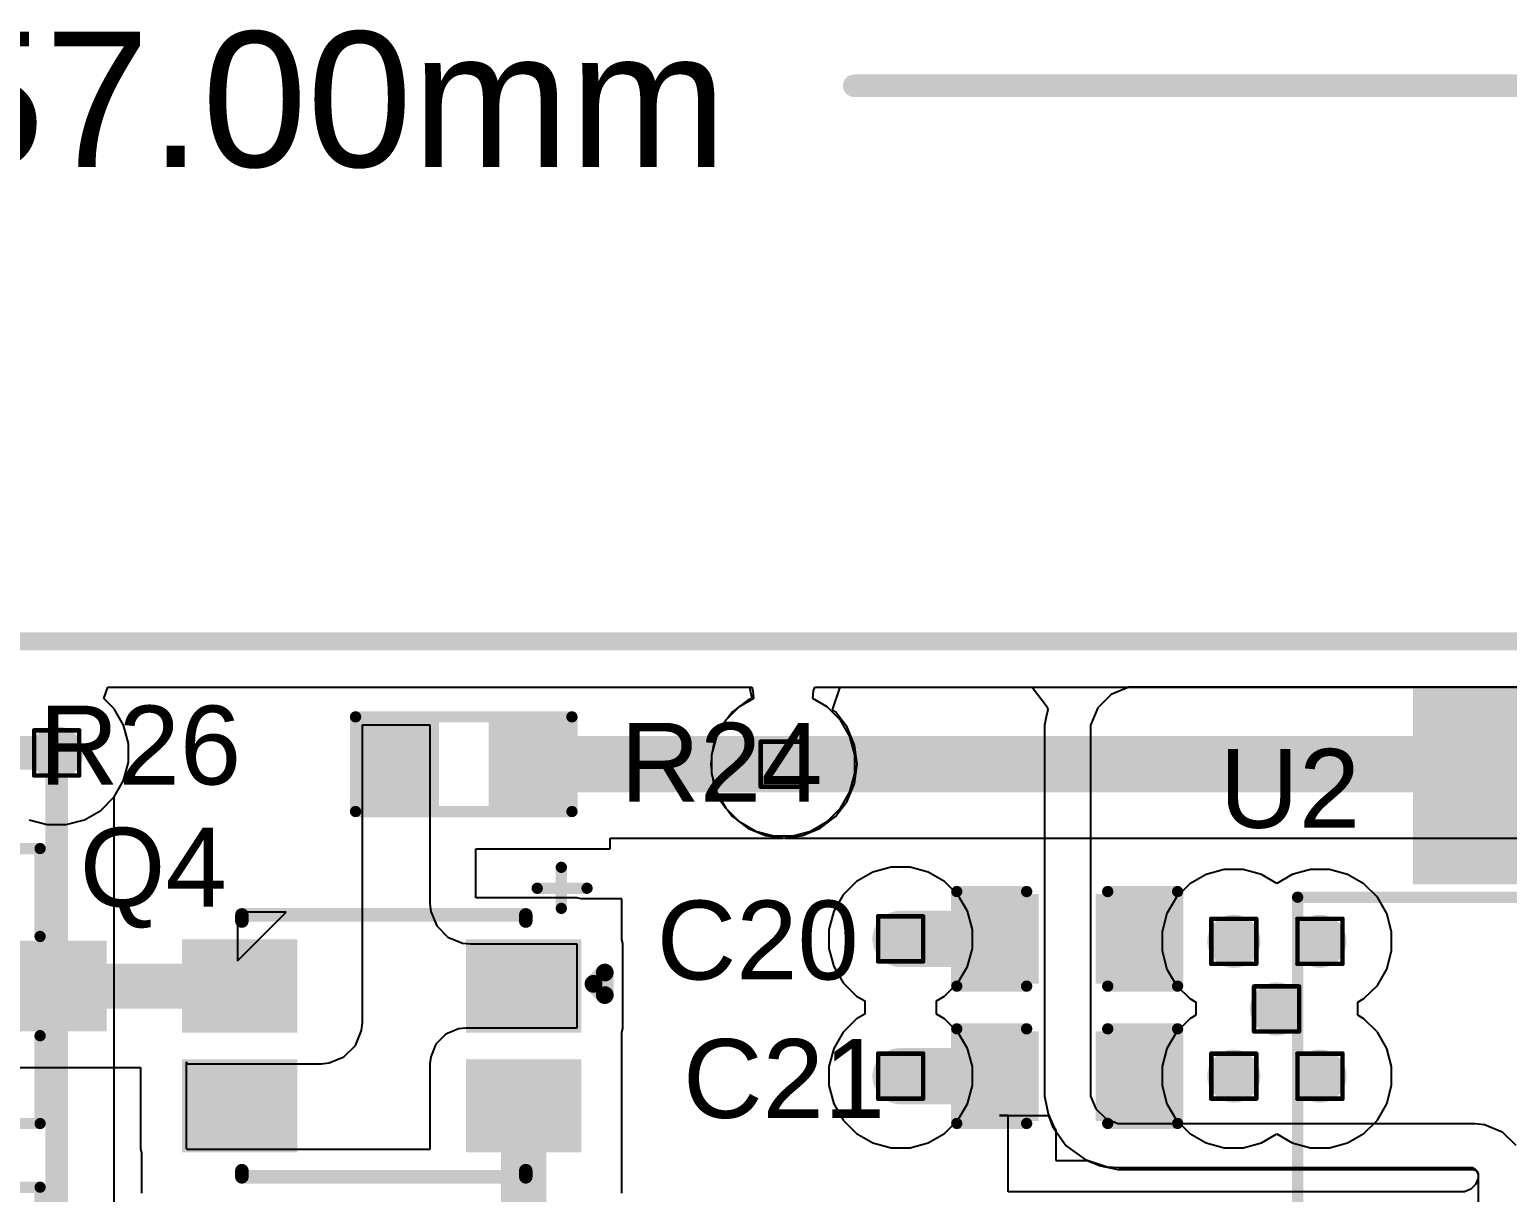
# Model space of a CAD drawing. Header units: inches. Extents: x -9 to 196, y -9 to 68.
# Drawn here: x 21.66 to 38.31, y 23.79 to 36.89 of the extents above; entities that cross this region are included whole.
import ezdxf

# ---------------------------------------------------------------- set-up
doc = ezdxf.new("R2010")
doc.units = ezdxf.units.IN
for name, color, linetype in [('Board Outline', 216, 'Continuous'), ('Bottom Layer', 5, 'Continuous'), ('Dimension', 6, 'Continuous'), ('Drill Drawing', 1, 'Continuous'), ('Ground', 16, 'Continuous'), ('Power 3V3', 76, 'Continuous'), ('Top Layer', 1, 'Continuous'), ('Top Overlay', 2, 'Continuous'), ('Top Paste', 8, 'Continuous'), ('Top Solder', 216, 'Continuous'), ('Via Holes', 16, 'Continuous')]:
    doc.layers.add(name, color=color, linetype=linetype)
doc.styles.add('Arial', font='', dxfattribs={"height": 0.2})
doc.styles.get('Arial').set_extended_font_data('Arial')

# ---------------------------------------------------------------- blocks, each defined once
blk = doc.blocks.new('SOT__223_1')
at = {"layer": 'Top Layer'}
for points in [[(-1.9, 4.05), (1.9, 4.05), (1.9, 2.05), (-1.9, 2.05)], [(-3.05, -2.05), (-1.55, -2.05), (-1.55, -4.05), (-3.05, -4.05)], [(-0.75, -2.05), (0.75, -2.05), (0.75, -4.05), (-0.75, -4.05)], [(1.55, -2.05), (3.05, -2.05), (3.05, -4.05), (1.55, -4.05)]]:
    blk.add_hatch(color=1, dxfattribs=at).paths.add_polyline_path(points)
at = {"layer": 'Top Paste'}
for points in [[(-1.9, 4.05), (1.9, 4.05), (1.9, 2.05), (-1.9, 2.05)], [(-3.05, -2.05), (-1.55, -2.05), (-1.55, -4.05), (-3.05, -4.05)], [(-0.75, -2.05), (0.75, -2.05), (0.75, -4.05), (-0.75, -4.05)], [(1.55, -2.05), (3.05, -2.05), (3.05, -4.05), (1.55, -4.05)]]:
    blk.add_hatch(color=8, dxfattribs=at).paths.add_polyline_path(points)
at = {"layer": 'Top Solder'}
for points in [[(-2.002, 4.152), (2.002, 4.152), (2.002, 1.948), (-2.002, 1.948)], [(-3.152, -1.948), (-1.448, -1.948), (-1.448, -4.152), (-3.152, -4.152)], [(-0.852, -1.948), (0.852, -1.948), (0.852, -4.152), (-0.852, -4.152)], [(1.448, -1.948), (3.152, -1.948), (3.152, -4.152), (1.448, -4.152)]]:
    blk.add_hatch(color=216, dxfattribs=at).paths.add_polyline_path(points)
at = {"layer": 'Top Overlay'}
for points, const_width in [([(-3.302, 1.803), (3.302, 1.803)], 0.127), ([(-3.302, -1.829), (-3.302, 1.803)], 0.127), ([(3.302, -1.829), (3.302, 1.803)], 0.127), ([(-3.302, -1.829), (3.302, -1.829)], 0.127), ([(-3.353, -2.946), (-3.226, -3.073)], 0.2), ([(-3.353, -2.946), (-3.353, -3.2)], 0.2), ([(-3.353, -3.2), (-3.226, -3.073)], 0.2)]:
    blk.add_lwpolyline(points, dxfattribs=dict(at, const_width=const_width))
for points, const_width in [([(-3.334, 1.803, 1), (-3.27, 1.803, 1)], 0.0635), ([(-3.334, 1.803, 1), (-3.27, 1.803, 1)], 0.0635), ([(3.27, 1.803, 1), (3.334, 1.803, 1)], 0.0635), ([(3.27, 1.803, 1), (3.334, 1.803, 1)], 0.0635), ([(-3.334, -1.829, 1), (-3.27, -1.829, 1)], 0.0635), ([(-3.334, -1.829, 1), (-3.27, -1.829, 1)], 0.0635), ([(3.27, -1.829, 1), (3.334, -1.829, 1)], 0.0635), ([(3.27, -1.829, 1), (3.334, -1.829, 1)], 0.0635), ([(-3.403, -2.946, 1), (-3.303, -2.946, 1)], 0.1), ([(-3.403, -2.946, 1), (-3.303, -2.946, 1)], 0.1), ([(-3.276, -3.073, 1), (-3.176, -3.073, 1)], 0.1), ([(-3.276, -3.073, 1), (-3.176, -3.073, 1)], 0.1), ([(-3.403, -3.2, 1), (-3.303, -3.2, 1)], 0.1), ([(-3.403, -3.2, 1), (-3.303, -3.2, 1)], 0.1)]:
    blk.add_lwpolyline(points, format="xyb", close=True, dxfattribs=dict(at, const_width=const_width))
blk = doc.blocks.new('A_SC6302R6AGHC_A03_2T_3')
at = {"layer": 'Top Layer'}
for points in [[(-2.2, 1.15), (-1, 1.15), (-1, 0.2), (-2.2, 0.2)], [(1, 1.15), (2.2, 1.15), (2.2, 0.2), (1, 0.2)], [(-2.2, -0.2), (-1, -0.2), (-1, -1.15), (-2.2, -1.15)], [(1, -0.2), (2.2, -0.2), (2.2, -1.15), (1, -1.15)]]:
    blk.add_hatch(color=1, dxfattribs=at).paths.add_polyline_path(points)
at = {"layer": 'Top Paste'}
for points in [[(-2.2, 1.15), (-1, 1.15), (-1, 0.2), (-2.2, 0.2)], [(1, 1.15), (2.2, 1.15), (2.2, 0.2), (1, 0.2)], [(-2.2, -0.2), (-1, -0.2), (-1, -1.15), (-2.2, -1.15)], [(1, -0.2), (2.2, -0.2), (2.2, -1.15), (1, -1.15)]]:
    blk.add_hatch(color=8, dxfattribs=at).paths.add_polyline_path(points)
at = {"layer": 'Top Solder'}
for points in [[(-2.25, 1.2), (-0.95, 1.2), (-0.95, 0.15), (-2.25, 0.15)], [(0.95, 1.2), (2.25, 1.2), (2.25, 0.15), (0.95, 0.15)], [(-2.25, -0.15), (-0.95, -0.15), (-0.95, -1.2), (-2.25, -1.2)], [(0.95, -0.15), (2.25, -0.15), (2.25, -1.2), (0.95, -1.2)]]:
    blk.add_hatch(color=216, dxfattribs=at).paths.add_polyline_path(points)
at = {"layer": 'Top Overlay'}
for p, q in [((-1.626, 1.507), (-1.626, 0.958)), ((-1.626, 0.958), (-1.076, 1.507)), ((-1.076, 1.507), (-1.626, 1.507))]:
    blk.add_line(p, q, dxfattribs=at)
for points, const_width in [([(2.024, 1.55), (2.024, 2.013)], 0.127), ([(1.753, 1.777), (2.314, 1.777)], 0.127), ([(-1.576, 1.477), (1.624, 1.477)], 0.152), ([(-1.576, 1.407), (-1.576, 1.477)], 0.152), ([(1.624, 1.477), (1.624, 1.407)], 0.152), ([(2.387, 0.7), (2.514, 0.827)], 0.2), ([(2.514, 0.573), (2.514, 0.827)], 0.2), ([(2.387, 0.7), (2.514, 0.573)], 0.2), ([(-1.576, -1.475), (-1.576, -1.405)], 0.152), ([(1.624, -1.475), (1.624, -1.405)], 0.152), ([(-1.576, -1.475), (1.624, -1.475)], 0.152)]:
    blk.add_lwpolyline(points, dxfattribs=dict(at, const_width=const_width))
for points, const_width in [([(1.993, 2.013, 1), (2.056, 2.013, 1)], 0.0635), ([(1.721, 1.777, 1), (1.785, 1.777, 1)], 0.0635), ([(2.283, 1.777, 1), (2.346, 1.777, 1)], 0.0635), ([(-1.614, 1.477, 1), (-1.538, 1.477, 1)], 0.076), ([(-1.614, 1.477, 1), (-1.538, 1.477, 1)], 0.076), ([(1.586, 1.477, 1), (1.662, 1.477, 1)], 0.076), ([(1.586, 1.477, 1), (1.662, 1.477, 1)], 0.076), ([(1.993, 1.55, 1), (2.056, 1.55, 1)], 0.0635), ([(-1.614, 1.407, 1), (-1.538, 1.407, 1)], 0.076), ([(1.586, 1.407, 1), (1.662, 1.407, 1)], 0.076), ([(2.464, 0.827, 1), (2.564, 0.827, 1)], 0.1), ([(2.464, 0.827, 1), (2.564, 0.827, 1)], 0.1), ([(2.337, 0.7, 1), (2.437, 0.7, 1)], 0.1), ([(2.337, 0.7, 1), (2.437, 0.7, 1)], 0.1), ([(2.464, 0.573, 1), (2.564, 0.573, 1)], 0.1), ([(2.464, 0.573, 1), (2.564, 0.573, 1)], 0.1), ([(-1.614, -1.405, 1), (-1.538, -1.405, 1)], 0.076), ([(1.586, -1.405, 1), (1.662, -1.405, 1)], 0.076), ([(-1.614, -1.475, 1), (-1.538, -1.475, 1)], 0.076), ([(-1.614, -1.475, 1), (-1.538, -1.475, 1)], 0.076), ([(1.586, -1.475, 1), (1.662, -1.475, 1)], 0.076), ([(1.586, -1.475, 1), (1.662, -1.475, 1)], 0.076)]:
    blk.add_lwpolyline(points, format="xyb", close=True, dxfattribs=dict(at, const_width=const_width))
blk = doc.blocks.new('R___0603_10')
at = {"layer": 'Top Layer'}
for points in [[(-0.381, 0.4445), (-0.381, -0.4445), (-1.143, -0.4445), (-1.143, 0.4445)], [(1.143, 0.4445), (1.143, -0.4445), (0.381, -0.4445), (0.381, 0.4445)]]:
    blk.add_hatch(color=1, dxfattribs=at).paths.add_polyline_path(points)
at = {"layer": 'Top Paste'}
for points in [[(-0.381, 0.4445), (-0.381, -0.4445), (-1.143, -0.4445), (-1.143, 0.4445)], [(1.143, 0.4445), (1.143, -0.4445), (0.381, -0.4445), (0.381, 0.4445)]]:
    blk.add_hatch(color=8, dxfattribs=at).paths.add_polyline_path(points)
at = {"layer": 'Top Solder'}
for points in [[(-0.2794, 0.5461), (-0.2794, -0.5461), (-1.2446, -0.5461), (-1.2446, 0.5461)], [(1.2446, 0.5461), (1.2446, -0.5461), (0.2794, -0.5461), (0.2794, 0.5461)]]:
    blk.add_hatch(color=216, dxfattribs=at).paths.add_polyline_path(points)
at = {"layer": 'Top Overlay', "const_width": 0.127}
for points in [[(-1.2192, 0.5334), (-1.2192, -0.5334)], [(1.2192, 0.5334), (-1.2192, 0.5334)], [(1.2192, 0.5334), (1.2192, -0.5334)], [(1.2192, -0.5334), (-1.2192, -0.5334)]]:
    blk.add_lwpolyline(points, dxfattribs=at)
at = {"layer": 'Top Overlay', "const_width": 0.0635}
for points in [[(-1.25095, 0.5334, 1), (-1.18745, 0.5334, 1)], [(-1.25095, 0.5334, 1), (-1.18745, 0.5334, 1)], [(1.18745, 0.5334, 1), (1.25095, 0.5334, 1)], [(1.18745, 0.5334, 1), (1.25095, 0.5334, 1)], [(-1.25095, -0.5334, 1), (-1.18745, -0.5334, 1)], [(-1.25095, -0.5334, 1), (-1.18745, -0.5334, 1)], [(1.18745, -0.5334, 1), (1.25095, -0.5334, 1)], [(1.18745, -0.5334, 1), (1.25095, -0.5334, 1)]]:
    blk.add_lwpolyline(points, format="xyb", close=True, dxfattribs=at)
blk = doc.blocks.new('____23_25')
at = {"layer": 'Top Layer'}
for points in [[(-0.41, 1.46), (0.41, 1.46), (0.41, 0.54), (-0.41, 0.54)], [(-1.36, -0.54), (-0.54, -0.54), (-0.54, -1.46), (-1.36, -1.46)], [(0.54, -0.54), (1.36, -0.54), (1.36, -1.46), (0.54, -1.46)]]:
    blk.add_hatch(color=1, dxfattribs=at).paths.add_polyline_path(points)
at = {"layer": 'Top Paste'}
for points in [[(-0.41, 1.46), (0.41, 1.46), (0.41, 0.54), (-0.41, 0.54)], [(-1.36, -0.54), (-0.54, -0.54), (-0.54, -1.46), (-1.36, -1.46)], [(0.54, -0.54), (1.36, -0.54), (1.36, -1.46), (0.54, -1.46)]]:
    blk.add_hatch(color=8, dxfattribs=at).paths.add_polyline_path(points)
at = {"layer": 'Top Solder'}
for points in [[(-0.512, 1.562), (0.512, 1.562), (0.512, 0.438), (-0.512, 0.438)], [(-1.462, -0.438), (-0.438, -0.438), (-0.438, -1.562), (-1.462, -1.562)], [(0.438, -0.438), (1.462, -0.438), (1.462, -1.562), (0.438, -1.562)]]:
    blk.add_hatch(color=216, dxfattribs=at).paths.add_polyline_path(points)
at = {"layer": 'Top Overlay', "const_width": 0.127}
for points in [[(-1.549, -0.584), (-1.549, 0.813)], [(-0.559, 0.813), (-1.549, 0.813)], [(1.549, 0.813), (0.559, 0.813)], [(1.549, -0.584), (1.549, 0.813)], [(0.33, -0.787), (-0.33, -0.787)], [(-1.549, -1.168), (-1.676, -1.041)], [(-1.676, -1.295), (-1.676, -1.041)], [(-1.676, -1.295), (-1.549, -1.168)]]:
    blk.add_lwpolyline(points, dxfattribs=at)
at = {"layer": 'Top Overlay', "const_width": 0.0635}
for points in [[(-1.581, 0.813, 1), (-1.518, 0.813, 1)], [(-1.581, 0.813, 1), (-1.518, 0.813, 1)], [(-0.591, 0.813, 1), (-0.527, 0.813, 1)], [(0.527, 0.813, 1), (0.591, 0.813, 1)], [(1.518, 0.813, 1), (1.581, 0.813, 1)], [(1.518, 0.813, 1), (1.581, 0.813, 1)], [(-1.581, -0.584, 1), (-1.518, -0.584, 1)], [(1.518, -0.584, 1), (1.581, -0.584, 1)], [(-0.362, -0.787, 1), (-0.298, -0.787, 1)], [(0.298, -0.787, 1), (0.362, -0.787, 1)], [(-1.708, -1.041, 1), (-1.645, -1.041, 1)], [(-1.708, -1.041, 1), (-1.645, -1.041, 1)], [(-1.581, -1.168, 1), (-1.518, -1.168, 1)], [(-1.581, -1.168, 1), (-1.518, -1.168, 1)], [(-1.708, -1.295, 1), (-1.645, -1.295, 1)], [(-1.708, -1.295, 1), (-1.645, -1.295, 1)]]:
    blk.add_lwpolyline(points, format="xyb", close=True, dxfattribs=at)
blk = doc.blocks.new('____23_26')
at = {"layer": 'Top Layer'}
for points in [[(-0.41, 1.46), (0.41, 1.46), (0.41, 0.54), (-0.41, 0.54)], [(-1.36, -0.54), (-0.54, -0.54), (-0.54, -1.46), (-1.36, -1.46)], [(0.54, -0.54), (1.36, -0.54), (1.36, -1.46), (0.54, -1.46)]]:
    blk.add_hatch(color=1, dxfattribs=at).paths.add_polyline_path(points)
at = {"layer": 'Top Paste'}
for points in [[(-0.41, 1.46), (0.41, 1.46), (0.41, 0.54), (-0.41, 0.54)], [(-1.36, -0.54), (-0.54, -0.54), (-0.54, -1.46), (-1.36, -1.46)], [(0.54, -0.54), (1.36, -0.54), (1.36, -1.46), (0.54, -1.46)]]:
    blk.add_hatch(color=8, dxfattribs=at).paths.add_polyline_path(points)
at = {"layer": 'Top Solder'}
for points in [[(-0.512, 1.562), (0.512, 1.562), (0.512, 0.438), (-0.512, 0.438)], [(-1.462, -0.438), (-0.438, -0.438), (-0.438, -1.562), (-1.462, -1.562)], [(0.438, -0.438), (1.462, -0.438), (1.462, -1.562), (0.438, -1.562)]]:
    blk.add_hatch(color=216, dxfattribs=at).paths.add_polyline_path(points)
at = {"layer": 'Top Overlay', "const_width": 0.127}
for points in [[(-0.559, 0.813), (-1.549, 0.813)], [(-1.549, -0.584), (-1.549, 0.813)], [(1.549, 0.813), (0.559, 0.813)], [(1.549, -0.584), (1.549, 0.813)], [(0.33, -0.787), (-0.33, -0.787)], [(-1.676, -1.295), (-1.676, -1.041)], [(-1.549, -1.168), (-1.676, -1.041)], [(-1.676, -1.295), (-1.549, -1.168)]]:
    blk.add_lwpolyline(points, dxfattribs=at)
at = {"layer": 'Top Overlay', "const_width": 0.0635}
for points in [[(-1.581, 0.813, 1), (-1.518, 0.813, 1)], [(-1.581, 0.813, 1), (-1.518, 0.813, 1)], [(-0.591, 0.813, 1), (-0.527, 0.813, 1)], [(0.527, 0.813, 1), (0.591, 0.813, 1)], [(1.518, 0.813, 1), (1.581, 0.813, 1)], [(1.518, 0.813, 1), (1.581, 0.813, 1)], [(-1.581, -0.584, 1), (-1.518, -0.584, 1)], [(1.518, -0.584, 1), (1.581, -0.584, 1)], [(-0.362, -0.787, 1), (-0.298, -0.787, 1)], [(0.298, -0.787, 1), (0.362, -0.787, 1)], [(-1.708, -1.041, 1), (-1.645, -1.041, 1)], [(-1.708, -1.041, 1), (-1.645, -1.041, 1)], [(-1.581, -1.168, 1), (-1.518, -1.168, 1)], [(-1.581, -1.168, 1), (-1.518, -1.168, 1)], [(-1.708, -1.295, 1), (-1.645, -1.295, 1)], [(-1.708, -1.295, 1), (-1.645, -1.295, 1)]]:
    blk.add_lwpolyline(points, format="xyb", close=True, dxfattribs=at)
blk = doc.blocks.new('C___0603_43')
at = {"layer": 'Top Layer'}
for points in [[(-0.381, 0.445), (-0.381, -0.445), (-1.143, -0.445), (-1.143, 0.445)], [(1.143, 0.445), (1.143, -0.445), (0.381, -0.445), (0.381, 0.445)]]:
    blk.add_hatch(color=1, dxfattribs=at).paths.add_polyline_path(points)
at = {"layer": 'Top Paste'}
for points in [[(-0.381, 0.445), (-0.381, -0.445), (-1.143, -0.445), (-1.143, 0.445)], [(1.143, 0.445), (1.143, -0.445), (0.381, -0.445), (0.381, 0.445)]]:
    blk.add_hatch(color=8, dxfattribs=at).paths.add_polyline_path(points)
at = {"layer": 'Top Solder'}
for points in [[(-0.321, 0.504), (-0.321, -0.504), (-1.203, -0.504), (-1.203, 0.504)], [(1.203, 0.504), (1.203, -0.504), (0.321, -0.504), (0.321, 0.504)]]:
    blk.add_hatch(color=216, dxfattribs=at).paths.add_polyline_path(points)
at = {"layer": 'Top Overlay', "const_width": 0.127}
for points in [[(-1.245, 0.533), (-0.457, 0.533)], [(-1.245, -0.533), (-1.245, 0.533)], [(0.457, 0.533), (1.245, 0.533)], [(1.245, -0.533), (1.245, 0.533)], [(-1.245, -0.533), (-0.457, -0.533)], [(0.457, -0.533), (1.245, -0.533)]]:
    blk.add_lwpolyline(points, dxfattribs=at)
at = {"layer": 'Top Overlay', "const_width": 0.0635}
for points in [[(-1.276, 0.533, 1), (-1.213, 0.533, 1)], [(-1.276, 0.533, 1), (-1.213, 0.533, 1)], [(-0.489, 0.533, 1), (-0.425, 0.533, 1)], [(0.425, 0.533, 1), (0.489, 0.533, 1)], [(1.213, 0.533, 1), (1.276, 0.533, 1)], [(1.213, 0.533, 1), (1.276, 0.533, 1)], [(-1.276, -0.533, 1), (-1.213, -0.533, 1)], [(-1.276, -0.533, 1), (-1.213, -0.533, 1)], [(-0.489, -0.533, 1), (-0.425, -0.533, 1)], [(0.425, -0.533, 1), (0.489, -0.533, 1)], [(1.213, -0.533, 1), (1.276, -0.533, 1)], [(1.213, -0.533, 1), (1.276, -0.533, 1)]]:
    blk.add_lwpolyline(points, format="xyb", close=True, dxfattribs=at)
blk = doc.blocks.new('C___0603_44')
at = {"layer": 'Top Layer'}
for points in [[(-0.381, 0.445), (-0.381, -0.445), (-1.143, -0.445), (-1.143, 0.445)], [(1.143, 0.445), (1.143, -0.445), (0.381, -0.445), (0.381, 0.445)]]:
    blk.add_hatch(color=1, dxfattribs=at).paths.add_polyline_path(points)
at = {"layer": 'Top Paste'}
for points in [[(-0.381, 0.445), (-0.381, -0.445), (-1.143, -0.445), (-1.143, 0.445)], [(1.143, 0.445), (1.143, -0.445), (0.381, -0.445), (0.381, 0.445)]]:
    blk.add_hatch(color=8, dxfattribs=at).paths.add_polyline_path(points)
at = {"layer": 'Top Solder'}
for points in [[(-0.321, 0.504), (-0.321, -0.504), (-1.203, -0.504), (-1.203, 0.504)], [(1.203, 0.504), (1.203, -0.504), (0.321, -0.504), (0.321, 0.504)]]:
    blk.add_hatch(color=216, dxfattribs=at).paths.add_polyline_path(points)
at = {"layer": 'Top Overlay', "const_width": 0.127}
for points in [[(-1.245, 0.533), (-0.457, 0.533)], [(-1.245, -0.533), (-1.245, 0.533)], [(0.457, 0.533), (1.245, 0.533)], [(1.245, 0.533), (1.245, -0.533)], [(-1.245, -0.533), (-0.457, -0.533)], [(0.457, -0.533), (1.245, -0.533)]]:
    blk.add_lwpolyline(points, dxfattribs=at)
at = {"layer": 'Top Overlay', "const_width": 0.0635}
for points in [[(-1.276, 0.533, 1), (-1.213, 0.533, 1)], [(-1.276, 0.533, 1), (-1.213, 0.533, 1)], [(-0.489, 0.533, 1), (-0.425, 0.533, 1)], [(0.425, 0.533, 1), (0.489, 0.533, 1)], [(1.213, 0.533, 1), (1.276, 0.533, 1)], [(1.213, 0.533, 1), (1.276, 0.533, 1)], [(-1.276, -0.533, 1), (-1.213, -0.533, 1)], [(-1.276, -0.533, 1), (-1.213, -0.533, 1)], [(-0.489, -0.533, 1), (-0.425, -0.533, 1)], [(0.425, -0.533, 1), (0.489, -0.533, 1)], [(1.213, -0.533, 1), (1.276, -0.533, 1)], [(1.213, -0.533, 1), (1.276, -0.533, 1)]]:
    blk.add_lwpolyline(points, format="xyb", close=True, dxfattribs=at)

msp = doc.modelspace()

# ---------------------------------------------------------------- hatches: boundary and pattern name
at = {"layer": 'Bottom Layer'}
h = msp.add_hatch(color=5, dxfattribs=at)
edge = h.paths.add_edge_path()
edge.add_arc((21.963, 28.742), 0.3, 0, 360)
h = msp.add_hatch(color=5, dxfattribs=at)
edge = h.paths.add_edge_path()
edge.add_arc((30.151, 28.615), 0.3, 0, 360)
h = msp.add_hatch(color=5, dxfattribs=at)
edge = h.paths.add_edge_path()
edge.add_arc((31.475, 26.647), 0.3, 0, 360)
h = msp.add_hatch(color=5, dxfattribs=at)
edge = h.paths.add_edge_path()
edge.add_arc((35.23, 26.619), 0.3, 0, 360)
h = msp.add_hatch(color=5, dxfattribs=at)
edge = h.paths.add_edge_path()
edge.add_arc((36.201, 26.619), 0.3, 0, 360)
h = msp.add_hatch(color=5, dxfattribs=at)
edge = h.paths.add_edge_path()
edge.add_arc((35.712, 25.857), 0.3, 0, 360)
h = msp.add_hatch(color=5, dxfattribs=at)
edge = h.paths.add_edge_path()
edge.add_arc((31.475, 25.1), 0.3, 0, 360)
h = msp.add_hatch(color=5, dxfattribs=at)
edge = h.paths.add_edge_path()
edge.add_arc((35.23, 25.1), 0.3, 0, 360)
h = msp.add_hatch(color=5, dxfattribs=at)
edge = h.paths.add_edge_path()
edge.add_arc((36.201, 25.1), 0.3, 0, 360)
at = {"layer": 'Ground'}
h = msp.add_hatch(color=16, dxfattribs=at)
edge = h.paths.add_edge_path()
edge.add_arc((21.963, 28.742), 0.3, 0, 360)
h = msp.add_hatch(color=16, dxfattribs=at)
edge = h.paths.add_edge_path()
edge.add_arc((30.151, 28.615), 0.3, 0, 360)
h = msp.add_hatch(color=16, dxfattribs=at)
edge = h.paths.add_edge_path()
edge.add_arc((31.475, 26.647), 0.3, 0, 360)
h = msp.add_hatch(color=16, dxfattribs=at)
edge = h.paths.add_edge_path()
edge.add_arc((35.23, 26.619), 0.3, 0, 360)
h = msp.add_hatch(color=16, dxfattribs=at)
edge = h.paths.add_edge_path()
edge.add_arc((36.201, 26.619), 0.3, 0, 360)
h = msp.add_hatch(color=16, dxfattribs=at)
edge = h.paths.add_edge_path()
edge.add_arc((35.712, 25.857), 0.3, 0, 360)
h = msp.add_hatch(color=16, dxfattribs=at)
edge = h.paths.add_edge_path()
edge.add_arc((31.475, 25.1), 0.3, 0, 360)
h = msp.add_hatch(color=16, dxfattribs=at)
edge = h.paths.add_edge_path()
edge.add_arc((35.23, 25.1), 0.3, 0, 360)
h = msp.add_hatch(color=16, dxfattribs=at)
edge = h.paths.add_edge_path()
edge.add_arc((36.201, 25.1), 0.3, 0, 360)
at = {"layer": 'Power 3V3'}
h = msp.add_hatch(color=76, dxfattribs=at)
edge = h.paths.add_edge_path()
edge.add_arc((21.963, 28.742), 0.3, 0, 360)
h = msp.add_hatch(color=76, dxfattribs=at)
edge = h.paths.add_edge_path()
edge.add_arc((30.151, 28.615), 0.3, 0, 360)
h = msp.add_hatch(color=76, dxfattribs=at)
edge = h.paths.add_edge_path()
edge.add_arc((31.475, 26.647), 0.3, 0, 360)
h = msp.add_hatch(color=76, dxfattribs=at)
edge = h.paths.add_edge_path()
edge.add_arc((35.23, 26.619), 0.3, 0, 360)
h = msp.add_hatch(color=76, dxfattribs=at)
edge = h.paths.add_edge_path()
edge.add_arc((36.201, 26.619), 0.3, 0, 360)
h = msp.add_hatch(color=76, dxfattribs=at)
edge = h.paths.add_edge_path()
edge.add_arc((35.712, 25.857), 0.3, 0, 360)
h = msp.add_hatch(color=76, dxfattribs=at)
edge = h.paths.add_edge_path()
edge.add_arc((31.475, 25.1), 0.3, 0, 360)
h = msp.add_hatch(color=76, dxfattribs=at)
edge = h.paths.add_edge_path()
edge.add_arc((35.23, 25.1), 0.3, 0, 360)
h = msp.add_hatch(color=76, dxfattribs=at)
edge = h.paths.add_edge_path()
edge.add_arc((36.201, 25.1), 0.3, 0, 360)
at = {"layer": 'Top Layer'}
h = msp.add_hatch(color=1, dxfattribs=at)
edge = h.paths.add_edge_path()
edge.add_arc((21.963, 28.742), 0.3, 0, 360)
h = msp.add_hatch(color=1, dxfattribs=at)
edge = h.paths.add_edge_path()
edge.add_arc((30.151, 28.615), 0.3, 0, 360)
h = msp.add_hatch(color=1, dxfattribs=at)
edge = h.paths.add_edge_path()
edge.add_arc((31.475, 26.647), 0.3, 0, 360)
h = msp.add_hatch(color=1, dxfattribs=at)
edge = h.paths.add_edge_path()
edge.add_arc((35.23, 26.619), 0.3, 0, 360)
h = msp.add_hatch(color=1, dxfattribs=at)
edge = h.paths.add_edge_path()
edge.add_arc((36.201, 26.619), 0.3, 0, 360)
h = msp.add_hatch(color=1, dxfattribs=at)
edge = h.paths.add_edge_path()
edge.add_arc((35.712, 25.857), 0.3, 0, 360)
h = msp.add_hatch(color=1, dxfattribs=at)
edge = h.paths.add_edge_path()
edge.add_arc((31.475, 25.1), 0.3, 0, 360)
h = msp.add_hatch(color=1, dxfattribs=at)
edge = h.paths.add_edge_path()
edge.add_arc((35.23, 25.1), 0.3, 0, 360)
h = msp.add_hatch(color=1, dxfattribs=at)
edge = h.paths.add_edge_path()
edge.add_arc((36.201, 25.1), 0.3, 0, 360)
at = {"layer": 'Via Holes'}
h = msp.add_hatch(color=7, dxfattribs=at)
edge = h.paths.add_edge_path()
edge.add_arc((21.963, 28.742), 0.15, 0, 360)
h = msp.add_hatch(color=7, dxfattribs=at)
edge = h.paths.add_edge_path()
edge.add_arc((30.151, 28.615), 0.15, 0, 360)
h = msp.add_hatch(color=7, dxfattribs=at)
edge = h.paths.add_edge_path()
edge.add_arc((31.475, 26.647), 0.15, 0, 360)
h = msp.add_hatch(color=7, dxfattribs=at)
edge = h.paths.add_edge_path()
edge.add_arc((35.23, 26.619), 0.15, 0, 360)
h = msp.add_hatch(color=7, dxfattribs=at)
edge = h.paths.add_edge_path()
edge.add_arc((36.201, 26.619), 0.15, 0, 360)
h = msp.add_hatch(color=7, dxfattribs=at)
edge = h.paths.add_edge_path()
edge.add_arc((35.712, 25.857), 0.15, 0, 360)
h = msp.add_hatch(color=7, dxfattribs=at)
edge = h.paths.add_edge_path()
edge.add_arc((31.475, 25.1), 0.15, 0, 360)
h = msp.add_hatch(color=7, dxfattribs=at)
edge = h.paths.add_edge_path()
edge.add_arc((35.23, 25.1), 0.15, 0, 360)
h = msp.add_hatch(color=7, dxfattribs=at)
edge = h.paths.add_edge_path()
edge.add_arc((36.201, 25.1), 0.15, 0, 360)

# ---------------------------------------------------------------- linework, layer by layer
at = {"layer": 'Board Outline', "const_width": 0.203}
msp.add_lwpolyline([(-0.722, 30), (52.722, 30)], dxfattribs=at)
at = {"layer": 'Bottom Layer'}
for p, q in [((22.493, 29.355), (22.54, 29.482)), ((22.61, 29.238), (22.493, 29.355)), ((22.54, 29.482), (29.796, 29.482)), ((29.817, 29.355), (29.655, 29.262)), ((29.796, 29.482), (29.81, 29.443)), ((29.81, 29.443), (29.817, 29.355)), ((30.486, 29.355), (30.492, 29.443)), ((30.648, 29.262), (30.486, 29.355)), ((30.492, 29.443), (30.507, 29.482)), ((30.507, 29.482), (44.222, 29.482)), ((22.716, 29.054), (22.61, 29.238)), ((29.655, 29.262), (29.505, 29.111)), ((30.798, 29.111), (30.648, 29.262)), ((22.771, 28.848), (22.716, 29.054)), ((29.505, 29.111), (29.398, 28.927)), ((30.904, 28.927), (30.798, 29.111)), ((22.771, 28.636), (22.771, 28.848)), ((29.398, 28.927), (29.343, 28.721)), ((30.959, 28.721), (30.904, 28.927)), ((29.343, 28.721), (29.343, 28.509)), ((30.959, 28.509), (30.959, 28.721)), ((22.716, 28.43), (22.771, 28.636)), ((29.343, 28.509), (29.398, 28.303)), ((30.904, 28.303), (30.959, 28.509)), ((22.61, 28.246), (22.716, 28.43)), ((22.459, 28.095), (22.61, 28.246)), ((29.398, 28.303), (29.505, 28.119)), ((30.798, 28.119), (30.904, 28.303)), ((21.651, 27.989), (21.857, 27.934)), ((22.069, 27.934), (22.275, 27.989)), ((22.275, 27.989), (22.459, 28.095)), ((29.505, 28.119), (29.655, 27.968)), ((30.648, 27.968), (30.798, 28.119)), ((21.857, 27.934), (22.069, 27.934)), ((29.655, 27.968), (29.84, 27.862)), ((29.84, 27.862), (30.045, 27.807)), ((30.258, 27.807), (30.463, 27.862)), ((30.463, 27.862), (30.648, 27.968)), ((30.045, 27.807), (30.258, 27.807)), ((34.918, 27.372), (34.734, 27.266)), ((35.123, 27.427), (34.918, 27.372)), ((35.336, 27.427), (35.123, 27.427)), ((35.542, 27.372), (35.336, 27.427)), ((35.715, 27.272), (35.542, 27.372)), ((35.889, 27.372), (35.715, 27.272)), ((36.095, 27.427), (35.889, 27.372)), ((36.307, 27.427), (36.095, 27.427)), ((36.513, 27.372), (36.307, 27.427)), ((36.697, 27.266), (36.513, 27.372)), ((34.734, 27.266), (34.583, 27.115)), ((36.848, 27.115), (36.697, 27.266)), ((34.583, 27.115), (34.477, 26.931)), ((36.954, 26.931), (36.848, 27.115)), ((34.477, 26.931), (34.422, 26.726)), ((37.009, 26.726), (36.954, 26.931)), ((34.422, 26.726), (34.422, 26.513)), ((37.009, 26.513), (37.009, 26.726)), ((34.422, 26.513), (34.477, 26.307)), ((36.954, 26.307), (37.009, 26.513)), ((34.477, 26.307), (34.583, 26.123)), ((36.848, 26.123), (36.954, 26.307)), ((34.583, 26.123), (34.734, 25.973)), ((36.697, 25.973), (36.848, 26.123)), ((34.734, 25.973), (34.802, 25.933)), ((34.802, 25.933), (34.802, 25.786)), ((36.628, 25.933), (36.697, 25.973)), ((36.628, 25.786), (36.628, 25.933)), ((34.734, 25.747), (34.583, 25.596)), ((34.802, 25.786), (34.734, 25.747)), ((36.697, 25.747), (36.628, 25.786)), ((36.848, 25.596), (36.697, 25.747)), ((34.583, 25.596), (34.477, 25.412)), ((36.954, 25.412), (36.848, 25.596)), ((34.477, 25.412), (34.422, 25.207)), ((37.009, 25.207), (36.954, 25.412)), ((34.422, 25.207), (34.422, 24.994)), ((37.009, 24.994), (37.009, 25.207)), ((34.422, 24.994), (34.477, 24.788)), ((36.954, 24.788), (37.009, 24.994)), ((34.477, 24.788), (34.583, 24.604)), ((36.848, 24.604), (36.954, 24.788)), ((34.583, 24.604), (34.734, 24.454)), ((36.697, 24.454), (36.848, 24.604)), ((34.734, 24.454), (34.918, 24.347)), ((34.918, 24.347), (35.123, 24.292)), ((35.336, 24.292), (35.542, 24.347)), ((35.542, 24.347), (35.715, 24.448)), ((35.715, 24.448), (35.889, 24.347)), ((35.889, 24.347), (36.095, 24.292)), ((36.307, 24.292), (36.513, 24.347)), ((36.513, 24.347), (36.697, 24.454)), ((35.123, 24.292), (35.336, 24.292)), ((36.095, 24.292), (36.307, 24.292))]:
    msp.add_line(p, q, dxfattribs=at)
at = {"layer": 'Dimension', "const_width": 0.254}
msp.add_lwpolyline([(30.951, 36.26), (54.5, 36.26)], dxfattribs=at)
at = {"layer": 'Dimension', "const_width": 0.127}
msp.add_lwpolyline([(30.888, 36.26, 1), (31.015, 36.26, 1)], format="xyb", close=True, dxfattribs=at)
at = {"layer": 'Drill Drawing', "const_width": 0.0508}
for points in [[(21.709, 28.996), (22.217, 28.996)], [(21.709, 28.488), (21.709, 28.996)], [(22.217, 28.488), (22.217, 28.996)], [(29.897, 28.869), (30.405, 28.869)], [(29.897, 28.361), (29.897, 28.869)], [(30.405, 28.361), (30.405, 28.869)], [(21.709, 28.488), (22.217, 28.488)], [(29.897, 28.361), (30.405, 28.361)], [(31.221, 26.901), (31.729, 26.901)], [(31.221, 26.393), (31.221, 26.901)], [(31.729, 26.393), (31.729, 26.901)], [(34.976, 26.873), (35.484, 26.873)], [(34.976, 26.365), (34.976, 26.873)], [(35.484, 26.365), (35.484, 26.873)], [(35.947, 26.873), (36.455, 26.873)], [(35.947, 26.365), (35.947, 26.873)], [(36.455, 26.365), (36.455, 26.873)], [(31.221, 26.393), (31.729, 26.393)], [(34.976, 26.365), (35.484, 26.365)], [(35.947, 26.365), (36.455, 26.365)], [(35.458, 26.111), (35.966, 26.111)], [(35.458, 25.603), (35.458, 26.111)], [(35.966, 25.603), (35.966, 26.111)], [(35.458, 25.603), (35.966, 25.603)], [(31.221, 25.354), (31.729, 25.354)], [(31.221, 24.846), (31.221, 25.354)], [(31.729, 24.846), (31.729, 25.354)], [(34.976, 25.354), (35.484, 25.354)], [(34.976, 24.846), (34.976, 25.354)], [(35.484, 24.846), (35.484, 25.354)], [(35.947, 25.354), (36.455, 25.354)], [(35.947, 24.846), (35.947, 25.354)], [(36.455, 24.846), (36.455, 25.354)], [(31.221, 24.846), (31.729, 24.846)], [(34.976, 24.846), (35.484, 24.846)], [(35.947, 24.846), (36.455, 24.846)]]:
    msp.add_lwpolyline(points, dxfattribs=at)
at = {"layer": 'Drill Drawing', "const_width": 0.0254}
for points in [[(21.696, 28.996, 1), (21.722, 28.996, 1)], [(21.696, 28.996, 1), (21.722, 28.996, 1)], [(22.204, 28.996, 1), (22.23, 28.996, 1)], [(22.204, 28.996, 1), (22.23, 28.996, 1)], [(29.885, 28.869, 1), (29.91, 28.869, 1)], [(29.885, 28.869, 1), (29.91, 28.869, 1)], [(30.393, 28.869, 1), (30.418, 28.869, 1)], [(30.393, 28.869, 1), (30.418, 28.869, 1)], [(21.696, 28.488, 1), (21.722, 28.488, 1)], [(21.696, 28.488, 1), (21.722, 28.488, 1)], [(22.204, 28.488, 1), (22.23, 28.488, 1)], [(22.204, 28.488, 1), (22.23, 28.488, 1)], [(29.885, 28.361, 1), (29.91, 28.361, 1)], [(29.885, 28.361, 1), (29.91, 28.361, 1)], [(30.393, 28.361, 1), (30.418, 28.361, 1)], [(30.393, 28.361, 1), (30.418, 28.361, 1)], [(31.208, 26.901, 1), (31.233, 26.901, 1)], [(31.208, 26.901, 1), (31.233, 26.901, 1)], [(31.716, 26.901, 1), (31.741, 26.901, 1)], [(31.716, 26.901, 1), (31.741, 26.901, 1)], [(34.963, 26.873, 1), (34.988, 26.873, 1)], [(34.963, 26.873, 1), (34.988, 26.873, 1)], [(35.471, 26.873, 1), (35.496, 26.873, 1)], [(35.471, 26.873, 1), (35.496, 26.873, 1)], [(35.934, 26.873, 1), (35.96, 26.873, 1)], [(35.934, 26.873, 1), (35.96, 26.873, 1)], [(36.442, 26.873, 1), (36.468, 26.873, 1)], [(36.442, 26.873, 1), (36.468, 26.873, 1)], [(31.208, 26.393, 1), (31.233, 26.393, 1)], [(31.208, 26.393, 1), (31.233, 26.393, 1)], [(31.716, 26.393, 1), (31.741, 26.393, 1)], [(31.716, 26.393, 1), (31.741, 26.393, 1)], [(34.963, 26.365, 1), (34.988, 26.365, 1)], [(34.963, 26.365, 1), (34.988, 26.365, 1)], [(35.471, 26.365, 1), (35.496, 26.365, 1)], [(35.471, 26.365, 1), (35.496, 26.365, 1)], [(35.934, 26.365, 1), (35.96, 26.365, 1)], [(35.934, 26.365, 1), (35.96, 26.365, 1)], [(36.442, 26.365, 1), (36.468, 26.365, 1)], [(36.442, 26.365, 1), (36.468, 26.365, 1)], [(35.446, 26.111, 1), (35.471, 26.111, 1)], [(35.446, 26.111, 1), (35.471, 26.111, 1)], [(35.954, 26.111, 1), (35.979, 26.111, 1)], [(35.954, 26.111, 1), (35.979, 26.111, 1)], [(35.446, 25.603, 1), (35.471, 25.603, 1)], [(35.446, 25.603, 1), (35.471, 25.603, 1)], [(35.954, 25.603, 1), (35.979, 25.603, 1)], [(35.954, 25.603, 1), (35.979, 25.603, 1)], [(31.208, 25.354, 1), (31.233, 25.354, 1)], [(31.208, 25.354, 1), (31.233, 25.354, 1)], [(31.716, 25.354, 1), (31.741, 25.354, 1)], [(31.716, 25.354, 1), (31.741, 25.354, 1)], [(34.963, 25.354, 1), (34.988, 25.354, 1)], [(34.963, 25.354, 1), (34.988, 25.354, 1)], [(35.471, 25.354, 1), (35.496, 25.354, 1)], [(35.471, 25.354, 1), (35.496, 25.354, 1)], [(35.934, 25.354, 1), (35.96, 25.354, 1)], [(35.934, 25.354, 1), (35.96, 25.354, 1)], [(36.442, 25.354, 1), (36.468, 25.354, 1)], [(36.442, 25.354, 1), (36.468, 25.354, 1)], [(31.208, 24.846, 1), (31.233, 24.846, 1)], [(31.208, 24.846, 1), (31.233, 24.846, 1)], [(31.716, 24.846, 1), (31.741, 24.846, 1)], [(31.716, 24.846, 1), (31.741, 24.846, 1)], [(34.963, 24.846, 1), (34.988, 24.846, 1)], [(34.963, 24.846, 1), (34.988, 24.846, 1)], [(35.471, 24.846, 1), (35.496, 24.846, 1)], [(35.471, 24.846, 1), (35.496, 24.846, 1)], [(35.934, 24.846, 1), (35.96, 24.846, 1)], [(35.934, 24.846, 1), (35.96, 24.846, 1)], [(36.442, 24.846, 1), (36.468, 24.846, 1)], [(36.442, 24.846, 1), (36.468, 24.846, 1)]]:
    msp.add_lwpolyline(points, format="xyb", close=True, dxfattribs=at)
at = {"layer": 'Ground'}
for p, q in [((22.493, 29.355), (22.54, 29.482)), ((22.61, 29.238), (22.493, 29.355)), ((22.54, 29.482), (29.796, 29.482)), ((29.817, 29.355), (29.655, 29.262)), ((29.796, 29.482), (29.81, 29.443)), ((29.81, 29.443), (29.817, 29.355)), ((30.486, 29.355), (30.492, 29.443)), ((30.648, 29.262), (30.486, 29.355)), ((30.492, 29.443), (30.507, 29.482)), ((30.507, 29.482), (44.222, 29.482)), ((22.716, 29.054), (22.61, 29.238)), ((29.655, 29.262), (29.505, 29.111)), ((30.798, 29.111), (30.648, 29.262)), ((22.771, 28.848), (22.716, 29.054)), ((29.505, 29.111), (29.398, 28.927)), ((30.904, 28.927), (30.798, 29.111)), ((22.771, 28.636), (22.771, 28.848)), ((29.398, 28.927), (29.343, 28.721)), ((30.959, 28.721), (30.904, 28.927)), ((29.343, 28.721), (29.343, 28.509)), ((30.959, 28.509), (30.959, 28.721)), ((22.716, 28.43), (22.771, 28.636)), ((29.343, 28.509), (29.398, 28.303)), ((30.904, 28.303), (30.959, 28.509)), ((22.61, 28.246), (22.716, 28.43)), ((22.459, 28.095), (22.61, 28.246)), ((29.398, 28.303), (29.505, 28.119)), ((30.798, 28.119), (30.904, 28.303)), ((21.651, 27.989), (21.857, 27.934)), ((22.069, 27.934), (22.275, 27.989)), ((22.275, 27.989), (22.459, 28.095)), ((29.505, 28.119), (29.655, 27.968)), ((30.648, 27.968), (30.798, 28.119)), ((21.857, 27.934), (22.069, 27.934)), ((29.655, 27.968), (29.84, 27.862)), ((29.84, 27.862), (30.045, 27.807)), ((30.258, 27.807), (30.463, 27.862)), ((30.463, 27.862), (30.648, 27.968)), ((30.045, 27.807), (30.258, 27.807)), ((34.918, 27.372), (34.734, 27.266)), ((35.123, 27.427), (34.918, 27.372)), ((35.336, 27.427), (35.123, 27.427)), ((35.542, 27.372), (35.336, 27.427)), ((35.715, 27.272), (35.542, 27.372)), ((35.889, 27.372), (35.715, 27.272)), ((36.095, 27.427), (35.889, 27.372)), ((36.307, 27.427), (36.095, 27.427)), ((36.513, 27.372), (36.307, 27.427)), ((36.697, 27.266), (36.513, 27.372)), ((34.734, 27.266), (34.583, 27.115)), ((36.848, 27.115), (36.697, 27.266)), ((34.583, 27.115), (34.477, 26.931)), ((36.954, 26.931), (36.848, 27.115)), ((34.477, 26.931), (34.422, 26.726)), ((37.009, 26.726), (36.954, 26.931)), ((34.422, 26.726), (34.422, 26.513)), ((37.009, 26.513), (37.009, 26.726)), ((34.422, 26.513), (34.477, 26.307)), ((36.954, 26.307), (37.009, 26.513)), ((34.477, 26.307), (34.583, 26.123)), ((36.848, 26.123), (36.954, 26.307)), ((34.583, 26.123), (34.734, 25.973)), ((36.697, 25.973), (36.848, 26.123)), ((34.734, 25.973), (34.802, 25.933)), ((34.802, 25.933), (34.802, 25.786)), ((36.628, 25.933), (36.697, 25.973)), ((36.628, 25.786), (36.628, 25.933)), ((34.734, 25.747), (34.583, 25.596)), ((34.802, 25.786), (34.734, 25.747)), ((36.697, 25.747), (36.628, 25.786)), ((36.848, 25.596), (36.697, 25.747)), ((34.583, 25.596), (34.477, 25.412)), ((36.954, 25.412), (36.848, 25.596)), ((34.477, 25.412), (34.422, 25.207)), ((37.009, 25.207), (36.954, 25.412)), ((34.422, 25.207), (34.422, 24.994)), ((37.009, 24.994), (37.009, 25.207)), ((34.422, 24.994), (34.477, 24.788)), ((36.954, 24.788), (37.009, 24.994)), ((34.477, 24.788), (34.583, 24.604)), ((36.848, 24.604), (36.954, 24.788)), ((34.583, 24.604), (34.734, 24.454)), ((36.697, 24.454), (36.848, 24.604)), ((34.734, 24.454), (34.918, 24.347)), ((34.918, 24.347), (35.123, 24.292)), ((35.336, 24.292), (35.542, 24.347)), ((35.542, 24.347), (35.715, 24.448)), ((35.715, 24.448), (35.889, 24.347)), ((35.889, 24.347), (36.095, 24.292)), ((36.307, 24.292), (36.513, 24.347)), ((36.513, 24.347), (36.697, 24.454)), ((35.123, 24.292), (35.336, 24.292)), ((36.095, 24.292), (36.307, 24.292))]:
    msp.add_line(p, q, dxfattribs=at)
at = {"layer": 'Power 3V3'}
for p, q in [((22.493, 29.355), (22.54, 29.482)), ((22.61, 29.238), (22.493, 29.355)), ((22.54, 29.482), (29.772, 29.482)), ((29.752, 29.336), (29.579, 29.204)), ((29.797, 29.355), (29.752, 29.336)), ((29.772, 29.482), (29.797, 29.355)), ((22.716, 29.054), (22.61, 29.238)), ((29.579, 29.204), (29.518, 29.125)), ((22.771, 28.848), (22.716, 29.054)), ((29.447, 29.031), (29.416, 28.958)), ((29.495, 29.094), (29.447, 29.031)), ((29.505, 29.111), (29.495, 29.094)), ((29.518, 29.125), (29.505, 29.111)), ((22.771, 28.636), (22.771, 28.848)), ((29.364, 28.83), (29.355, 28.764)), ((29.389, 28.892), (29.364, 28.83)), ((29.398, 28.927), (29.389, 28.892)), ((29.416, 28.958), (29.398, 28.927)), ((29.343, 28.677), (29.335, 28.615)), ((29.355, 28.764), (29.343, 28.721)), ((29.343, 28.721), (29.343, 28.677)), ((22.716, 28.43), (22.771, 28.636)), ((29.335, 28.615), (29.343, 28.553)), ((29.343, 28.553), (29.343, 28.509)), ((29.343, 28.509), (29.355, 28.466)), ((22.61, 28.247), (22.716, 28.43)), ((29.355, 28.466), (29.364, 28.399)), ((29.364, 28.399), (29.389, 28.338)), ((29.389, 28.338), (29.398, 28.303)), ((22.61, 15.834), (22.61, 28.247)), ((29.398, 28.303), (29.416, 28.272)), ((29.416, 28.272), (29.447, 28.199)), ((29.447, 28.199), (29.495, 28.136)), ((29.495, 28.136), (29.505, 28.119)), ((29.505, 28.119), (29.518, 28.105)), ((29.518, 28.105), (29.579, 28.026)), ((29.579, 28.026), (29.752, 27.894)), ((29.752, 27.894), (29.952, 27.811)), ((29.952, 27.811), (30.168, 27.782)), ((30.168, 27.782), (44.578, 27.782)), ((31.163, 27.4), (30.979, 27.293)), ((31.368, 27.455), (31.163, 27.4)), ((31.581, 27.455), (31.368, 27.455)), ((31.787, 27.4), (31.581, 27.455)), ((31.971, 27.293), (31.787, 27.4)), ((30.979, 27.293), (30.828, 27.143)), ((32.121, 27.143), (31.971, 27.293)), ((30.828, 27.143), (30.722, 26.958)), ((32.228, 26.958), (32.121, 27.143)), ((30.722, 26.958), (30.667, 26.753)), ((32.283, 26.753), (32.228, 26.958)), ((30.667, 26.753), (30.667, 26.54)), ((32.283, 26.54), (32.283, 26.753)), ((30.667, 26.54), (30.722, 26.335)), ((32.228, 26.335), (32.283, 26.54)), ((30.722, 26.335), (30.828, 26.15)), ((32.121, 26.15), (32.228, 26.335)), ((30.828, 26.15), (30.979, 26)), ((30.979, 26), (31.071, 25.947)), ((31.878, 25.947), (31.971, 26)), ((31.971, 26), (32.121, 26.15)), ((31.071, 25.947), (31.071, 25.8)), ((31.878, 25.8), (31.878, 25.947)), ((30.979, 25.747), (30.828, 25.596)), ((31.071, 25.8), (30.979, 25.747)), ((31.971, 25.747), (31.878, 25.8)), ((32.121, 25.596), (31.971, 25.747)), ((30.828, 25.596), (30.722, 25.412)), ((32.228, 25.412), (32.121, 25.596)), ((30.722, 25.412), (30.667, 25.207)), ((32.283, 25.207), (32.228, 25.412)), ((30.667, 25.207), (30.667, 24.994)), ((32.283, 24.994), (32.283, 25.207)), ((30.667, 24.994), (30.722, 24.788)), ((32.228, 24.788), (32.283, 24.994)), ((30.722, 24.788), (30.828, 24.604)), ((32.121, 24.604), (32.228, 24.788)), ((30.828, 24.604), (30.979, 24.454)), ((31.971, 24.454), (32.121, 24.604)), ((30.979, 24.454), (31.163, 24.347)), ((31.163, 24.347), (31.368, 24.292)), ((31.581, 24.292), (31.787, 24.347)), ((31.787, 24.347), (31.971, 24.454)), ((31.368, 24.292), (31.581, 24.292))]:
    msp.add_line(p, q, dxfattribs=at)
for points, const_width in [([(21.963, 15.834), (21.963, 28.742)], 0.254), ([(30.168, 28.615), (44.578, 28.615)], 0.635)]:
    msp.add_lwpolyline(points, dxfattribs=dict(at, const_width=const_width))
for points, const_width in [([(21.9, 28.742, 1), (22.027, 28.742, 1)], 0.127), ([(30.009, 28.615, 1), (30.327, 28.615, 1)], 0.318)]:
    msp.add_lwpolyline(points, format="xyb", close=True, dxfattribs=dict(at, const_width=const_width))
at = {"layer": 'Top Layer'}
for p, q in [((30.708, 29.228), (30.795, 29.482)), ((30.795, 29.482), (32.958, 29.482)), ((32.958, 29.482), (33.128, 29.263)), ((33.848, 29.4), (33.698, 29.25)), ((34.045, 29.482), (33.848, 29.4)), ((34.152, 29.482), (34.045, 29.482)), ((42.375, 29.482), (34.152, 29.482)), ((30.74, 29.204), (30.708, 29.228)), ((30.872, 29.031), (30.74, 29.204)), ((33.133, 29.228), (33.117, 29.149)), ((33.128, 29.263), (33.133, 29.228)), ((33.698, 29.25), (33.616, 29.053)), ((25.408, 25.705), (25.408, 29.059)), ((25.408, 29.059), (26.17, 29.059)), ((26.17, 29.059), (26.17, 27.046)), ((30.956, 28.83), (30.872, 29.031)), ((33.117, 29.149), (33.098, 29.053)), ((33.098, 29.053), (33.098, 29.053)), ((33.098, 29.053), (33.098, 29.053)), ((33.098, 29.053), (33.098, 28.946)), ((33.616, 29.053), (33.616, 28.946)), ((30.984, 28.615), (30.956, 28.83)), ((33.098, 28.946), (33.098, 28.946)), ((33.098, 28.946), (33.098, 24.875)), ((33.616, 28.946), (33.616, 24.951)), ((33.616, 28.946), (33.616, 28.946)), ((30.956, 28.399), (30.984, 28.615)), ((30.872, 28.199), (30.956, 28.399)), ((30.74, 28.026), (30.872, 28.199)), ((30.568, 27.894), (30.74, 28.026)), ((30.367, 27.811), (30.568, 27.894)), ((26.688, 27.108), (26.688, 27.662)), ((26.688, 27.662), (28.202, 27.662)), ((28.202, 27.662), (28.202, 27.782)), ((28.202, 27.782), (30.151, 27.782)), ((30.151, 27.782), (30.367, 27.811)), ((26.17, 27.046), (26.179, 26.957)), ((27.826, 27.108), (26.688, 27.108)), ((27.876, 27.098), (27.826, 27.108)), ((28.334, 27.098), (27.876, 27.098)), ((28.334, 26.64), (28.334, 27.098)), ((26.179, 26.957), (26.247, 26.793)), ((26.247, 26.793), (26.373, 26.667)), ((26.373, 26.667), (26.537, 26.599)), ((26.537, 26.599), (26.626, 26.59)), ((26.626, 26.59), (26.626, 26.59)), ((26.626, 26.59), (27.826, 26.59)), ((27.826, 26.59), (27.826, 25.64)), ((28.344, 26.59), (28.334, 26.64)), ((28.344, 25.64), (28.344, 26.59)), ((25.399, 25.614), (25.408, 25.705)), ((25.408, 25.705), (25.408, 25.705)), ((25.33, 25.447), (25.399, 25.614)), ((26.348, 25.573), (26.237, 25.462)), ((26.492, 25.632), (26.348, 25.573)), ((26.57, 25.64), (26.492, 25.632)), ((27.826, 25.64), (26.57, 25.64)), ((28.334, 25.59), (28.344, 25.64)), ((28.334, 25.132), (28.334, 25.59)), ((25.201, 25.318), (25.33, 25.447)), ((26.237, 25.462), (26.178, 25.318)), ((20.995, 25.197), (22.908, 25.197)), ((22.908, 25.197), (22.908, 24.286)), ((23.426, 25.262), (23.426, 25.24)), ((23.426, 24.29), (23.426, 25.262)), ((23.426, 25.24), (24.943, 25.24)), ((24.943, 25.24), (25.034, 25.249)), ((25.034, 25.249), (25.201, 25.318)), ((26.178, 25.318), (26.17, 25.24)), ((26.17, 25.24), (26.17, 25.24)), ((26.17, 25.24), (26.17, 24.272)), ((28.334, 23.782), (28.334, 25.132)), ((33.098, 24.875), (33.138, 24.677)), ((33.616, 24.951), (33.616, 24.875)), ((33.616, 24.875), (33.675, 24.733)), ((32.59, 24.656), (33.14, 24.656)), ((32.688, 24.656), (32.59, 24.656)), ((32.688, 23.797), (32.688, 24.656)), ((33.138, 24.677), (33.196, 24.535)), ((33.14, 24.656), (33.188, 24.532)), ((33.675, 24.733), (33.783, 24.625)), ((33.188, 24.532), (33.34, 24.316)), ((33.196, 24.535), (33.225, 24.492)), ((33.225, 24.492), (33.225, 24.148)), ((33.783, 24.625), (33.924, 24.567)), ((33.924, 24.567), (34.001, 24.567)), ((34.001, 24.567), (34.001, 24.567)), ((34.001, 24.567), (37.948, 24.567)), ((37.948, 24.567), (38.056, 24.556)), ((38.056, 24.556), (38.255, 24.474)), ((38.255, 24.474), (38.408, 24.321)), ((22.908, 24.286), (22.918, 24.236)), ((22.918, 24.236), (22.918, 23.782)), ((23.426, 24.286), (23.426, 24.29)), ((23.426, 24.29), (23.426, 24.29)), ((23.429, 24.28), (23.426, 24.286)), ((23.434, 24.274), (23.429, 24.28)), ((23.441, 24.272), (23.434, 24.274)), ((23.444, 24.272), (23.441, 24.272)), ((26.17, 24.272), (23.444, 24.272)), ((33.34, 24.316), (33.553, 24.159)), ((33.553, 24.159), (33.804, 24.078)), ((33.225, 24.148), (33.583, 24.148)), ((33.583, 24.148), (33.585, 24.147)), ((33.585, 24.147), (33.726, 24.088)), ((33.726, 24.088), (33.924, 24.049)), ((33.804, 24.078), (33.937, 24.069)), ((33.924, 24.049), (37.923, 24.049)), ((33.937, 24.069), (33.937, 24.069)), ((33.937, 24.069), (37.903, 24.069)), ((37.903, 24.069), (37.919, 24.069)), ((37.919, 24.069), (37.948, 24.057)), ((37.923, 24.049), (37.929, 24.048)), ((37.929, 24.048), (37.962, 24.035)), ((37.948, 24.057), (37.971, 24.034)), ((37.962, 24.035), (37.969, 24.028)), ((37.969, 24.028), (37.982, 23.995)), ((37.971, 24.034), (37.983, 24.004)), ((37.982, 23.995), (37.983, 23.988)), ((37.983, 24.004), (37.983, 23.988)), ((37.983, 23.988), (37.983, 23.988)), ((37.983, 23.988), (37.983, 23.95)), ((37.983, 23.988), (37.983, 21.263)), ((37.9, 23.826), (37.83, 23.797)), ((37.954, 23.88), (37.9, 23.826)), ((37.983, 23.95), (37.954, 23.88)), ((37.792, 23.797), (32.688, 23.797)), ((37.83, 23.797), (37.792, 23.797)), ((37.792, 23.797), (37.792, 23.797))]:
    msp.add_line(p, q, dxfattribs=at)
for points, const_width in [([(20.903, 28.742), (21.963, 28.742)], 0.381), ([(27.313, 28.615), (30.151, 28.615)], 0.635), ([(31.475, 26.647), (32.59, 26.647)], 0.635), ([(21.963, 26.115), (24.026, 26.115)], 0.508), ([(31.475, 25.1), (32.59, 25.1)], 0.635), ([(27.226, 23.035), (27.226, 24.765)], 0.508)]:
    msp.add_lwpolyline(points, dxfattribs=dict(at, const_width=const_width))
for points, const_width in [([(21.868, 28.742, 1), (22.058, 28.742, 1)], 0.191), ([(27.154, 28.615, 1), (27.472, 28.615, 1)], 0.318), ([(29.993, 28.615, 1), (30.31, 28.615, 1)], 0.318), ([(31.316, 26.647, 1), (31.633, 26.647, 1)], 0.318), ([(32.432, 26.647, 1), (32.749, 26.647, 1)], 0.318), ([(21.836, 26.115, 1), (22.09, 26.115, 1)], 0.254), ([(23.899, 26.115, 1), (24.153, 26.115, 1)], 0.254), ([(31.316, 25.1, 1), (31.633, 25.1, 1)], 0.318), ([(32.432, 25.1, 1), (32.749, 25.1, 1)], 0.318), ([(27.099, 24.765, 1), (27.353, 24.765, 1)], 0.254)]:
    msp.add_lwpolyline(points, format="xyb", close=True, dxfattribs=dict(at, const_width=const_width))

# ---------------------------------------------------------------- block references
for name, p in [('SOT__223_1', (39.251, 25.313)), ('A_SC6302R6AGHC_A03_2T_3', (25.626, 25.44)), ('C___0603_44', (33.352, 26.647)), ('C___0603_43', (33.352, 25.1))]:
    msp.add_blockref(name, p)
for name, p, rotation in [('R___0603_10', (26.551, 28.615), 180), ('____23_25', (20.963, 26.115), 270), ('____23_26', (20.963, 22.299), 270)]:
    msp.add_blockref(name, p, dxfattribs=dict(rotation=rotation))

# ---------------------------------------------------------------- texts
at = {"layer": 'Dimension', "style": 'Arial'}
msp.add_text('57.00mm', height=1.524, dxfattribs=at).set_placement((20.642, 35.346))
at = {"layer": 'Top Overlay', "style": 'Arial'}
for s, p in [('R26', (21.764, 28.386)), ('R24', (28.316, 28.192)), ('U2', (35.067, 27.898)), ('Q4', (22.223, 27.01))]:
    msp.add_text(s, height=0.889, dxfattribs=at).set_placement(p)
for s, p in [('C20', (28.725, 26.189)), ('C21', (29.022, 24.629))]:
    msp.add_text(s, height=0.889, rotation=360, dxfattribs=at).set_placement(p)

doc.saveas('drawing.dxf')
